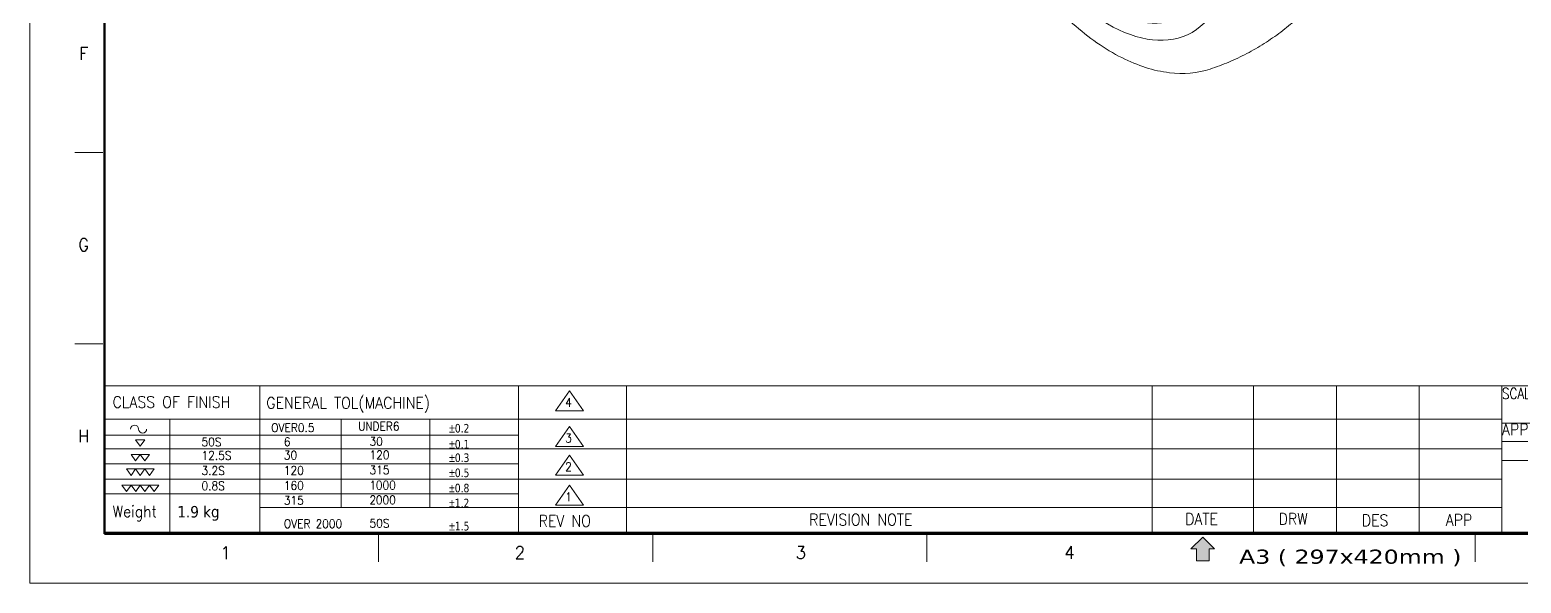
# Model space of a CAD drawing. Header units: millimetres. Extents: x 12 to 828, y 12 to 582.
# Drawn here: x 12 to 532, y 12 to 205 of the extents above; entities that cross this region are included whole.
import ezdxf
from ezdxf.enums import TextEntityAlignment as Align

# ---------------------------------------------------------------- set-up
doc = ezdxf.new("R2010")
doc.units = ezdxf.units.MM
doc.header["$LTSCALE"] = 2
doc.layers.get('0').update_dxf_attribs({"lineweight": 18})
for name, color, linetype, lineweight in [('SkizziergeometrieWIN-ISO', 7, 'Continuous', 50), ('가는실선_A4', 7, 'Continuous', 5), ('굵은실선_A3', 7, 'Continuous', 18), ('제목(ISO)', 7, 'Continuous', 50)]:
    doc.layers.add(name, color=color, linetype=linetype, lineweight=lineweight)
doc.layers.add('가는실선_A3', color=9, linetype='Continuous', lineweight=5, true_color=0x808080)
doc.styles.add('ROMANC_61', font='ROMANC.shx')
doc.styles.add('텍스트 스타일12', font='tahoma.ttf')
doc.styles.add('텍스트 스타일171', font='ROMANC.shx', dxfattribs={"width": 0.9})
doc.styles.add('텍스트 스타일211', font='ROMANC.shx', dxfattribs={"width": 0.9})
doc.styles.add('텍스트 스타일213', font='RomanC.shx', dxfattribs={"width": 0.9})
doc.styles.add('텍스트 스타일36', font='ROMANC.shx', dxfattribs={"width": 0.941937})
doc.styles.add('텍스트 스타일42', font='tahoma.ttf', dxfattribs={"width": 1.378837})
doc.styles.add('텍스트 스타일65', font='romans.shx', dxfattribs={"width": 0.8})

# ---------------------------------------------------------------- blocks, each defined once
blk = doc.blocks.new('경계 A3_경계')
blk.add_hatch(color=7).paths.add_polyline_path([(211.52, 9.9), (211.52, 11.96), (212.48, 11.96), (210.42, 14.01), (208.36, 11.96), (209.32, 11.96), (209.32, 9.9)])
for p, q in [((210.42, 14.01), (208.36, 11.96)), ((212.48, 11.96), (210.42, 14.01)), ((208.36, 11.96), (209.32, 11.96)), ((209.32, 11.96), (209.32, 9.9)), ((211.52, 9.9), (211.52, 11.96)), ((211.52, 11.96), (212.48, 11.96)), ((209.32, 9.9), (211.52, 9.9))]:
    blk.add_line(p, q)
at = {"color": 7}
for p, q in [((210.42, 14.01), (208.36, 11.96)), ((212.48, 11.96), (210.42, 14.01)), ((208.36, 11.96), (209.32, 11.96)), ((209.32, 11.96), (209.32, 9.9)), ((211.52, 9.9), (211.52, 11.96)), ((211.52, 11.96), (212.48, 11.96)), ((209.32, 9.9), (211.52, 9.9))]:
    blk.add_line(p, q, dxfattribs=at)
at = {"layer": 'SkizziergeometrieWIN-ISO', "lineweight": 18}
for p, q in [((6, 6), (6, 291)), ((414, 6), (6, 6))]:
    blk.add_line(p, q, dxfattribs=at)
at = {"layer": '가는실선_A3', "color": 7, "lineweight": 60}
for p, q in [((19.02, 281.16), (19.02, 14.6)), ((19.02, 14.6), (401.22, 14.6))]:
    blk.add_line(p, q, dxfattribs=at)
at = {"layer": '가는실선_A3', "color": 7}
for p, q in [((18.75, 81.02), (13.85, 81.02)), ((18.75, 47.7), (13.85, 47.7)), ((18.75, 47.7), (13.85, 47.7)), ((66.79, 14.6), (66.79, 9.7)), ((66.79, 14.6), (66.79, 9.7)), ((114.57, 14.6), (114.57, 9.7)), ((162.34, 14.6), (162.34, 9.7)), ((257.9, 14.6), (257.9, 9.7))]:
    blk.add_line(p, q, dxfattribs=at)
at = {"layer": '가는실선_A3', "color": 7, "style": '텍스트 스타일36', "width": 0.941937}
for s, p in [('F', (15.38, 98.28)), ('G', (15.38, 64.96)), ('H', (15.38, 31.64)), ('1', (40.11, 11.29)), ('2', (91.4, 11.34)), ('3', (140.38, 11.34)), ('4', (187.21, 11.34))]:
    blk.add_text(s, height=2.2, dxfattribs=at).set_placement(p, align=Align.MIDDLE_CENTER)
at = {"layer": '가는실선_A3', "color": 7, "style": '텍스트 스타일42', "width": 1.378315}
blk.add_text('A3 ( 297x420mm )', height=2.463, dxfattribs=at).set_placement((216.76, 9.38), (255.51, 9.38), align=Align.FIT)
blk = doc.blocks.new('제목 블록 A3_표제란')
at = {"layer": '가는실선_A4', "lineweight": 13}
for p, q in [((25.42, 38.66), (269.12, 38.66)), ((208.17, 38.66), (208.17, 13.12)), ((269.12, 38.66), (407.77, 38.63)), ((25.42, 32.81), (269.12, 32.81))]:
    blk.add_line(p, q, dxfattribs=at)
at = {"layer": '가는실선_A4'}
for p, q in [((25.42, 13.12), (25.42, 38.66)), ((52.65, 38.66), (52.65, 13.12)), ((97.69, 38.66), (97.69, 13.12)), ((106.58, 37.75), (104.15, 34.26)), ((109.02, 34.26), (106.58, 37.75)), ((116.56, 13.12), (116.56, 38.69)), ((225.83, 38.66), (225.83, 12.86)), ((240.26, 38.66), (240.26, 12.86)), ((254.69, 38.66), (254.69, 13.12)), ((104.15, 34.26), (109.02, 34.26)), ((36.93, 32.81), (36.93, 19.82)), ((66.8, 32.81), (66.8, 17.47)), ((82.25, 32.81), (82.25, 17.47)), ((106.58, 31.55), (104.15, 28.06)), ((109.02, 28.06), (106.58, 31.55)), ((97.69, 30.03), (25.42, 30.03)), ((30.98, 29.24), (32.59, 29.24)), ((31.78, 28.13), (30.98, 29.24)), ((32.59, 29.24), (31.78, 28.13)), ((30.19, 26.66), (31.8, 26.66)), ((30.99, 25.55), (30.19, 26.66)), ((31.8, 26.66), (30.99, 25.55)), ((31.8, 26.66), (33.4, 26.66)), ((32.6, 25.55), (31.8, 26.66)), ((33.4, 26.66), (32.6, 25.55)), ((104.15, 28.06), (109.02, 28.06)), ((106.58, 26.57), (104.15, 23.08)), ((109.02, 23.08), (106.58, 26.57)), ((97.69, 25.05), (25.42, 25.05)), ((29.38, 24.16), (30.98, 24.16)), ((30.18, 23.05), (29.38, 24.16)), ((30.98, 24.16), (30.18, 23.05)), ((30.98, 24.16), (32.59, 24.16)), ((31.79, 23.05), (30.98, 24.16)), ((32.59, 24.16), (31.79, 23.05)), ((32.59, 24.16), (34.2, 24.16)), ((33.39, 23.05), (32.59, 24.16)), ((34.2, 24.16), (33.39, 23.05)), ((28.59, 21.34), (30.19, 21.34)), ((29.39, 20.23), (28.59, 21.34)), ((30.19, 21.34), (29.39, 20.23)), ((30.19, 21.34), (31.8, 21.34)), ((31, 20.23), (30.19, 21.34)), ((31.8, 21.34), (31, 20.23)), ((31.8, 21.34), (33.41, 21.34)), ((32.6, 20.23), (31.8, 21.34)), ((33.41, 21.34), (32.6, 20.23)), ((33.41, 21.34), (35.01, 21.34)), ((34.21, 20.23), (33.41, 21.34)), ((35.01, 21.34), (34.21, 20.23)), ((104.15, 23.08), (109.02, 23.08)), ((106.58, 21.34), (104.15, 17.85)), ((109.02, 17.85), (106.58, 21.34)), ((97.69, 19.82), (25.42, 19.82)), ((36.93, 19.82), (36.93, 13.12)), ((104.15, 17.85), (109.02, 17.85)), ((25.42, 13.12), (407.76, 13.12)), ((208.17, 13.12), (25.42, 13.12))]:
    blk.add_line(p, q, dxfattribs=at)
at = {"layer": '가는실선_A4', "color": 7}
for p, q in [((269.12, 13.12), (269.12, 38.66)), ((269.12, 32.15), (407.77, 32.15)), ((269.09, 27.68), (25.42, 27.68)), ((407.76, 25.66), (269.12, 25.66)), ((269.12, 22.4), (25.42, 22.4)), ((269.12, 17.47), (52.65, 17.47))]:
    blk.add_line(p, q, dxfattribs=at)
at = {"layer": '가는실선_A4'}
for centre, start, end in [((30.81, 31.11), 0, 180), ((32.21, 31.11), 180, 0)]:
    blk.add_arc(centre, 0.698, start, end, dxfattribs=at)
at = {"layer": '제목(ISO)', "color": 208, "lineweight": 5, "true_color": 0x400040}
blk.add_line((269.12, 28.95), (319.29, 28.95), dxfattribs=at)
at = {"layer": '가는실선_A3', "color": 7, "style": '텍스트 스타일12'}
blk.add_attdef('질량\\P1;_001', (38.26, 15.71), '', height=2, dxfattribs=at)
at = {"layer": '가는실선_A4', "color": 7}
for s, height, style, width, p in [('CLASS OF FINISH', 2, '텍스트 스타일171', 0.9, (26.97, 34.81)), ('GENERAL TOL(MACHINE)', 2, '텍스트 스타일171', 0.9, (53.76, 34.67)), ('4', 1.5, '텍스트 스타일211', 0.9, (105.83, 34.98)), ('SCALE', 1.911, '텍스트 스타일65', 0.8, (269.12, 36.36)), ('OVER0.5', 1.5, '텍스트 스타일211', 0.9, (54.63, 30.6)), ('UNDER6', 1.5, '텍스트 스타일211', 0.9, (69.75, 30.85)), ('APP', 2, '텍스트 스타일171', 0.9, (269.12, 30.05)), ('50S', 1.5, '텍스트 스타일211', 0.9, (42.49, 28.11)), ('6', 1.5, '텍스트 스타일211', 0.9, (56.81, 28.15)), ('30', 1.5, '텍스트 스타일211', 0.9, (71.73, 28.22)), ('3', 1.5, '텍스트 스타일211', 0.9, (105.83, 28.78)), ('12.5S', 1.5, '텍스트 스타일211', 0.9, (42.49, 25.76)), ('30', 1.5, '텍스트 스타일211', 0.9, (56.81, 25.8)), ('120', 1.5, '텍스트 스타일211', 0.9, (71.73, 25.86)), ('3.2S', 1.5, '텍스트 스타일211', 0.9, (42.49, 23.12)), ('120', 1.5, '텍스트 스타일211', 0.9, (56.81, 23.16)), ('315', 1.5, '텍스트 스타일211', 0.9, (71.73, 23.23)), ('2', 1.5, '텍스트 스타일211', 0.9, (105.83, 23.8)), ('0.8S', 1.5, '텍스트 스타일211', 0.9, (42.49, 20.48)), ('160', 1.5, '텍스트 스타일211', 0.9, (56.81, 20.52)), ('1000', 1.5, '텍스트 스타일213', 0.9, (71.72, 20.59)), ('315', 1.5, '텍스트 스타일213', 0.9, (56.81, 17.94)), ('2000', 1.5, '텍스트 스타일211', 0.9, (71.72, 18.01)), ('1', 1.5, '텍스트 스타일211', 0.9, (105.83, 18.57)), ('Weight', 2, '텍스트 스타일171', 0.9, (26.97, 15.76)), ('REV NO', 2, '텍스트 스타일171', 0.9, (101.23, 14.1)), ('REVISION NOTE', 2, '텍스트 스타일171', 0.9, (148.38, 14.33)), ('DATE', 2, '텍스트 스타일171', 0.9, (213.9, 14.44)), ('DRW', 2, '텍스트 스타일171', 0.9, (230.19, 14.46)), ('DES', 2, '텍스트 스타일171', 0.9, (244.7, 14.2)), ('APP', 2, '텍스트 스타일171', 0.9, (259.32, 14.27)), ('OVER 2000', 1.5, '텍스트 스타일211', 0.9, (56.81, 13.87)), ('50S', 1.5, '텍스트 스타일211', 0.9, (71.73, 13.94))]:
    blk.add_text(s, height=height, dxfattribs=dict(at, style=style, width=width)).set_placement(p)
at = {"layer": '가는실선_A4', "color": 7, "char_height": 1.5, "attachment_point": 7, "style": 'ROMANC_61'}
for s, insert in [('\\fAIGDT|b0|i0;\\W0.90;\\H1.5000;`\\fTahoma|b0|i0;\\W0.90;\\H1.5000;0.2', (85.63, 30.47)), ('\\fAIGDT|b0|i0;\\W0.90;\\H1.5000;`\\fTahoma|b0|i0;\\W0.90;\\H1.5000;0.1', (85.63, 27.69)), ('\\fAIGDT|b0|i0;\\W0.90;\\H1.5000;`\\fTahoma|b0|i0;\\W0.90;\\H1.5000;0.3', (85.63, 25.34)), ('\\fAIGDT|b0|i0;\\W0.90;\\H1.5000;`\\fTahoma|b0|i0;\\W0.90;\\H1.5000;0.5', (85.63, 22.71)), ('\\fAIGDT|b0|i0;\\W0.90;\\H1.5000;`\\fTahoma|b0|i0;\\W0.90;\\H1.5000;0.8', (85.62, 20.06)), ('\\fAIGDT|b0|i0;\\W0.90;\\H1.5000;`\\fTahoma|b0|i0;\\W0.90;\\H1.5000;1.2', (85.62, 17.48)), ('\\fAIGDT|b0|i0;\\W0.90;\\H1.5000;`\\fTahoma|b0|i0;\\W0.90;\\H1.5000;1.5', (85.63, 13.42))]:
    blk.add_mtext(s, dxfattribs=dict(at, insert=insert))
at = {"layer": '가는실선_A4', "color": 7, "style": '텍스트 스타일12'}
blk.add_attdef('설명', text='', height=2, dxfattribs=at).set_placement((331.27, 35.73), align=Align.MIDDLE_LEFT)
blk.add_attdef('SCALE_001', (273.43, 32.87), '', height=2, dxfattribs=at)
blk.add_attdef('프로젝트', text='', height=2, dxfattribs=at).set_placement((340.77, 28.27), align=Align.MIDDLE_CENTER)
at = {"layer": '가는실선_A4', "style": '텍스트 스타일12'}
blk.add_attdef('리비전_번호', text='', height=2, dxfattribs=at).set_placement((388.38, 15.27), align=Align.MIDDLE_CENTER)
at = {"layer": '제목(ISO)', "style": '텍스트 스타일12'}
for tag, p in [('관리자', (373.93, 36.39)), ('공급업자', (383.08, 28.64))]:
    blk.add_attdef(tag, text='', height=2, dxfattribs=at).set_placement(p, align=Align.TOP_LEFT)

msp = doc.modelspace()

# ---------------------------------------------------------------- linework, layer by layer
at = {"layer": '굵은실선_A3'}
for major_axis in [(-29.5, 51.1), (-26.25, 45.47)]:
    msp.add_ellipse((387.64, 255.02), major_axis=major_axis, ratio=0.57735, dxfattribs=at)
for points, knots in [([(423.43, 191.13), (419, 189.66), (414.16, 189.27), (403.76, 190.5), (398.16, 192.31), (386.81, 198.03), (381.05, 202.05), (370.14, 211.81), (364.98, 217.55), (355.75, 230.14), (351.68, 236.99), (345.01, 251.13), (342.4, 258.42), (338.92, 272.79), (338.05, 279.86), (338.24, 293.12), (339.3, 299.32), (343.38, 309.97), (346.34, 314.5), (350.2, 317.95), (350.21, 317.95), (350.21, 317.95)], [0.904816, 0.904816, 0.904816, 0.904816, 1.192162, 1.192162, 1.507693, 1.507693, 1.838526, 1.838526, 2.16928, 2.16928, 2.498335, 2.498335, 2.827267, 2.827267, 3.157733, 3.157733, 3.48904, 3.48904, 3.807283, 3.807283, 3.807573, 3.807573, 3.807573, 3.807573]), ([(453.37, 208.41), (451.67, 206.89), (449.89, 205.43), (446.19, 202.63), (444.27, 201.3), (440.32, 198.8), (438.28, 197.62), (434.13, 195.45), (432.02, 194.45), (427.75, 192.65), (425.59, 191.84), (423.43, 191.13)], [0.6659803, 0.6659803, 0.6659803, 0.6659803, 0.7137474, 0.7137474, 0.7615146, 0.7615146, 0.8092817, 0.8092817, 0.8570489, 0.8570489, 0.904816, 0.904816, 0.904816, 0.904816])]:
    msp.add_open_spline(points, degree=3, knots=knots, dxfattribs=at)

# ---------------------------------------------------------------- block references
at = {"xscale": 2, "yscale": 2, "zscale": 2}
msp.add_blockref('경계 A3_경계', (0, 0), dxfattribs=at)
ref = msp.add_blockref('제목 블록 A3_표제란', (-13.09, 3.47), dxfattribs=dict(xscale=2, yscale=2, zscale=2))
ref.add_attrib('질량\\P1;_001', '1.9 kg', (63.42, 34.88), dxfattribs={"layer": '가는실선_A3', "color": 7, "height": 4, "style": '텍스트 스타일12'})

doc.saveas('drawing.dxf')
